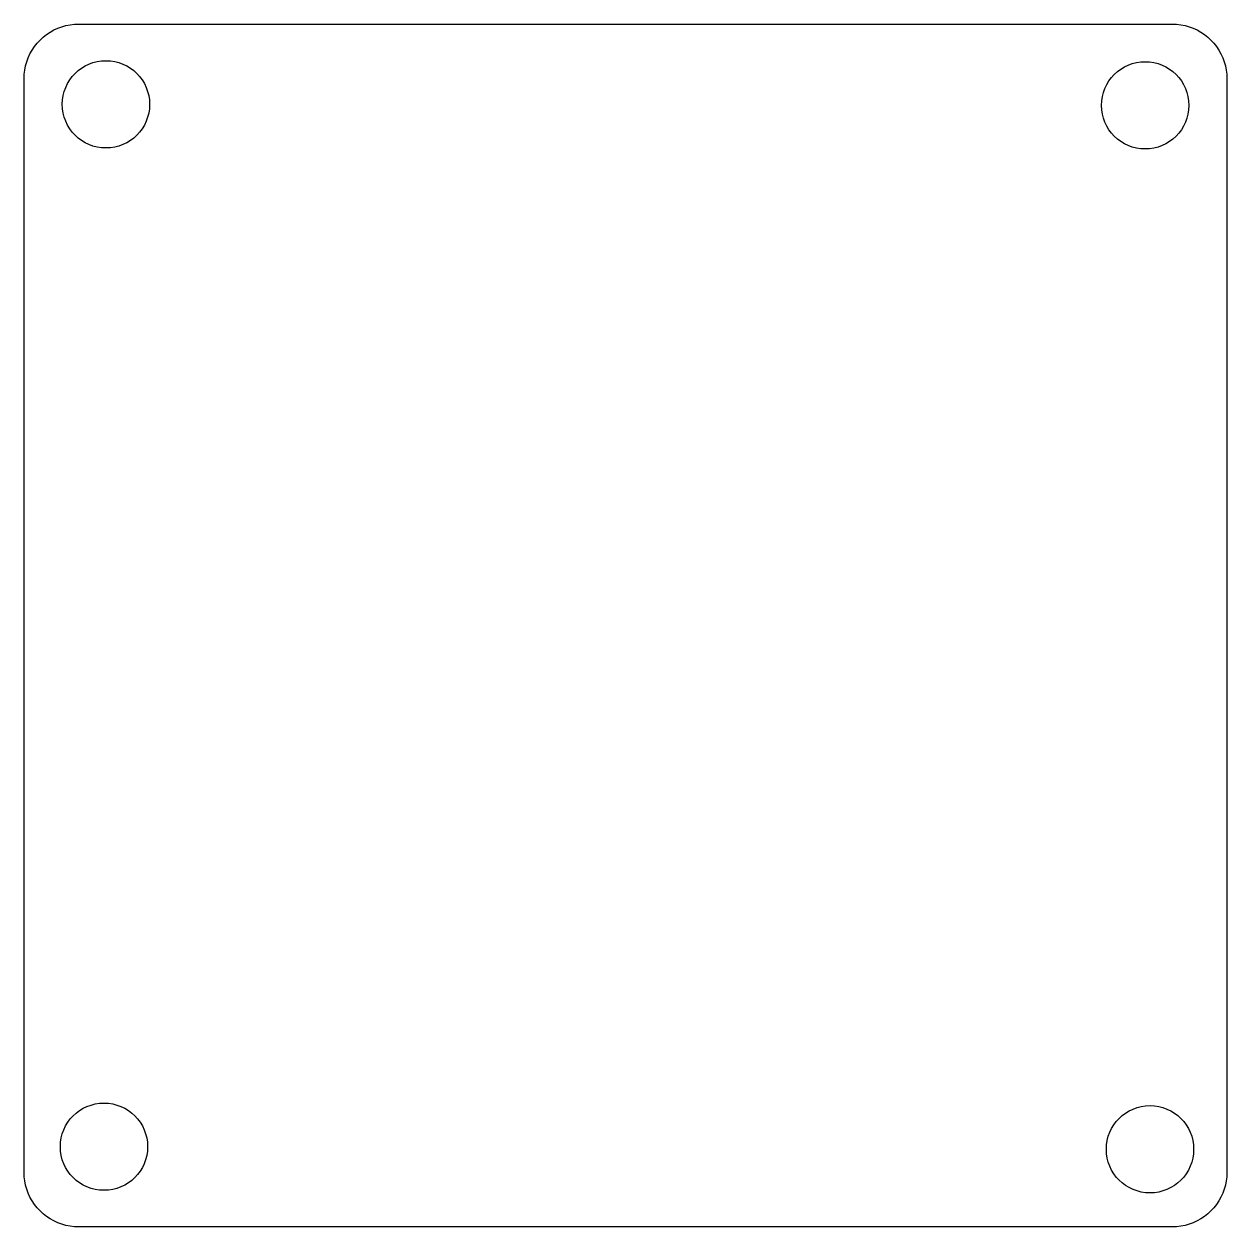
# Model space of a CAD drawing. Extents: x 0.1 to 44.2, y 0.1 to 44.2.
import ezdxf

# ---------------------------------------------------------------- set-up
doc = ezdxf.new("R2010")
doc.units = 0
doc.header["$MEASUREMENT"] = 0

msp = doc.modelspace()

# ---------------------------------------------------------------- linework, layer by layer
at = {"color": 0}
for p, q in [((1.476, 44.09), (1.627, 44.13)), ((1.627, 44.13), (1.782, 44.163)), ((1.782, 44.163), (1.938, 44.181)), ((1.938, 44.181), (2.095, 44.187)), ((2.095, 44.187), (42.195, 44.185)), ((42.195, 44.185), (42.351, 44.181)), ((42.351, 44.181), (42.508, 44.163)), ((42.508, 44.163), (42.661, 44.13)), ((42.661, 44.13), (42.814, 44.09)), ((0.679, 43.601), (0.795, 43.709)), ((0.795, 43.709), (0.919, 43.805)), ((0.919, 43.805), (1.05, 43.892)), ((1.05, 43.892), (1.186, 43.969)), ((1.186, 43.969), (1.328, 44.035)), ((1.328, 44.035), (1.476, 44.09)), ((42.814, 44.09), (42.96, 44.035)), ((42.96, 44.035), (43.102, 43.969)), ((43.102, 43.969), (43.24, 43.892)), ((43.24, 43.892), (43.371, 43.805)), ((43.371, 43.805), (43.494, 43.709)), ((43.494, 43.709), (43.609, 43.601)), ((0.311, 43.095), (0.389, 43.23)), ((0.389, 43.23), (0.475, 43.363)), ((0.475, 43.363), (0.573, 43.487)), ((0.573, 43.487), (0.679, 43.601)), ((43.609, 43.601), (43.715, 43.487)), ((43.715, 43.487), (43.813, 43.363)), ((43.813, 43.363), (43.9, 43.23)), ((43.9, 43.23), (43.977, 43.095)), ((0.15, 42.654), (0.192, 42.805)), ((0.192, 42.805), (0.247, 42.952)), ((0.247, 42.952), (0.311, 43.095)), ((43.977, 43.095), (44.042, 42.952)), ((44.042, 42.952), (44.097, 42.805)), ((44.097, 42.805), (44.14, 42.654)), ((0.095, 42.186), (0.101, 42.344)), ((0.101, 42.344), (0.119, 42.499)), ((0.119, 42.499), (0.15, 42.654)), ((44.14, 42.654), (44.17, 42.499)), ((44.17, 42.499), (44.188, 42.344)), ((44.188, 42.344), (44.195, 42.186)), ((0.094, 2.088), (0.095, 42.186)), ((44.195, 42.186), (44.195, 2.086)), ((0.101, 1.929), (0.094, 2.088)), ((0.119, 1.774), (0.101, 1.929)), ((0.15, 1.619), (0.119, 1.774)), ((44.17, 1.774), (44.14, 1.619)), ((44.188, 1.929), (44.17, 1.774)), ((44.195, 2.086), (44.188, 1.929)), ((0.192, 1.468), (0.15, 1.619)), ((0.247, 1.322), (0.192, 1.468)), ((44.097, 1.468), (44.042, 1.322)), ((44.14, 1.619), (44.097, 1.468)), ((0.311, 1.178), (0.247, 1.322)), ((0.389, 1.042), (0.311, 1.178)), ((0.475, 0.911), (0.389, 1.042)), ((0.573, 0.788), (0.475, 0.911)), ((43.813, 0.911), (43.715, 0.788)), ((43.9, 1.042), (43.813, 0.911)), ((43.977, 1.178), (43.9, 1.042)), ((44.042, 1.322), (43.977, 1.178)), ((0.679, 0.672), (0.573, 0.788)), ((0.795, 0.566), (0.679, 0.672)), ((0.919, 0.469), (0.795, 0.566)), ((1.05, 0.382), (0.919, 0.469)), ((43.371, 0.469), (43.24, 0.382)), ((43.494, 0.566), (43.371, 0.469)), ((43.609, 0.672), (43.494, 0.566)), ((43.715, 0.788), (43.609, 0.672)), ((1.186, 0.305), (1.05, 0.382)), ((1.328, 0.238), (1.186, 0.305)), ((1.476, 0.185), (1.328, 0.238)), ((1.627, 0.142), (1.476, 0.185)), ((1.782, 0.112), (1.627, 0.142)), ((1.938, 0.092), (1.782, 0.112)), ((2.095, 0.087), (1.938, 0.092)), ((42.194, 0.087), (2.095, 0.087)), ((42.351, 0.092), (42.194, 0.087)), ((42.508, 0.112), (42.351, 0.092)), ((42.661, 0.142), (42.508, 0.112)), ((42.814, 0.185), (42.661, 0.142)), ((42.96, 0.238), (42.814, 0.185)), ((43.102, 0.305), (42.96, 0.238)), ((43.24, 0.382), (43.102, 0.305))]:
    msp.add_line(p, q, dxfattribs=at)
at = {"linetype": 'ByBlock'}
for centre in [(3.097, 41.244), (41.197, 41.207), (3.024, 3.029), (41.374, 2.934)]:
    msp.add_circle(centre, 1.6, dxfattribs=at)

doc.saveas('drawing.dxf')
